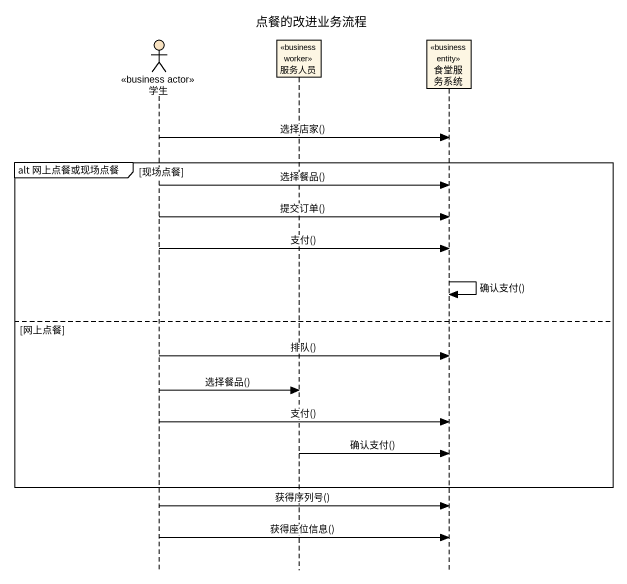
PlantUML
@startuml
title 点餐的改进业务流程
hide footbox
actor 学生 <<business actor>> #F8E2C1
participant 服务人员 <<business worker>>
participant 食堂服务系统 <<business entity>>

学生 -> 食堂服务系统 : 选择店家()
group alt 网上点餐或现场点餐 [现场点餐]
  学生 -> 食堂服务系统 : 选择餐品()
  学生 -> 食堂服务系统 : 提交订单()
  学生 -> 食堂服务系统 : 支付()
  食堂服务系统 -> 食堂服务系统 : 确认支付()
else 网上点餐
  学生 -> 食堂服务系统 : 排队()
  学生 -> 服务人员 : 选择餐品()
  学生 -> 食堂服务系统 : 支付()
  服务人员 -> 食堂服务系统 : 确认支付()
end
学生 -> 食堂服务系统 : 获得序列号()
学生 -> 食堂服务系统 : 获得座位信息()
@enduml
